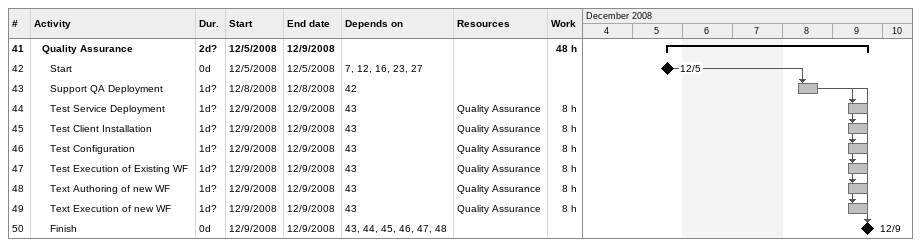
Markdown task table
| ID | Level | Task | Duration | Start | Finish | Predecessors | Resources | Work (h) |
|---|---|---|---|---|---|---|---|---|
| 41 | 2 | **Quality Assurance** | 2d? | 2008-12-05 | 2008-12-09 |  |  | 48 |
| 42 | 3 | Start | 0d | 2008-12-05 | 2008-12-05 | 7, 12, 16, 23, 27 |  |  |
| 43 | 3 | Support QA Deployment | 1d? | 2008-12-08 | 2008-12-08 | 42 |  |  |
| 44 | 3 | Test Service Deployment | 1d? | 2008-12-09 | 2008-12-09 | 43 | Quality Assurance | 8 |
| 45 | 3 | Test Client Installation | 1d? | 2008-12-09 | 2008-12-09 | 43 | Quality Assurance | 8 |
| 46 | 3 | Test Configuration | 1d? | 2008-12-09 | 2008-12-09 | 43 | Quality Assurance | 8 |
| 47 | 3 | Test Execution of Existing WF | 1d? | 2008-12-09 | 2008-12-09 | 43 | Quality Assurance | 8 |
| 48 | 3 | Text Authoring of new WF | 1d? | 2008-12-09 | 2008-12-09 | 43 | Quality Assurance | 8 |
| 49 | 3 | Text Execution of new WF | 1d? | 2008-12-09 | 2008-12-09 | 43 | Quality Assurance | 8 |
| 50 | 3 | Finish | 0d | 2008-12-09 | 2008-12-09 | 43, 44, 45, 46, 47, 48 |  |  |
